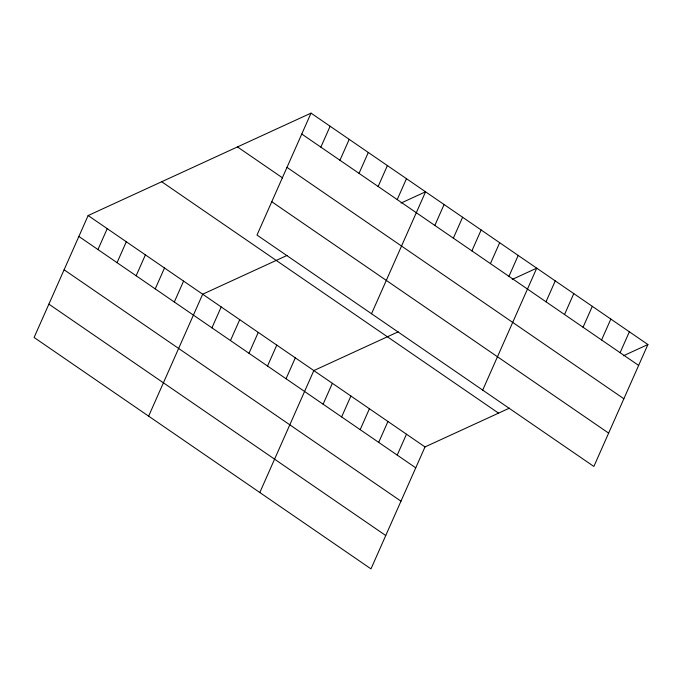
<?xml version="1.0" encoding="UTF-8"?>
<svg xmlns="http://www.w3.org/2000/svg" width="682" height="682" viewBox="0 0 682 682"><rect width="100%" height="100%" fill="white"/><g stroke="black" fill="none" stroke-linecap="round" stroke-linejoin="round"><path stroke-width="1.02" d="M311.026 113.127L256.995 235.068L593.86 466.462L647.9 344.521L311.026 113.127L88.14 215.538L34.1 337.479L370.974 568.873L425.005 446.932L509.386 408.16M97.961 249.552L107.227 228.649M117.057 262.664L126.315 241.76M136.144 275.775L145.402 254.872M155.232 288.887L164.498 267.983M174.319 301.998L183.586 281.095M148.633 416.148L202.673 294.206L287.054 255.443M211.94 327.837L221.198 306.934M230.465 340.565L239.732 319.662M320.855 147.142L330.122 126.238M248.998 353.293L258.256 332.39M339.943 160.253L349.21 139.358M267.523 366.021L276.781 345.118M359.03 173.364L368.297 152.47M286.048 378.749L295.315 357.845M378.126 186.476L387.385 165.581M259.808 492.515L313.839 370.573L398.22 331.802M397.214 199.596L406.472 178.693M323.106 404.196L332.373 383.293M371.528 313.746L425.568 191.804L401.05 203.065M341.631 416.924L350.898 396.02M434.835 225.427L444.093 204.532M360.164 429.651L369.422 408.748M453.359 238.154L462.618 217.26M378.689 442.379L387.956 421.476M471.884 250.882L481.151 229.979M397.214 455.107L406.481 434.204M490.418 263.61L499.676 242.707M508.942 276.338L518.201 255.435M482.694 390.104L536.734 268.162L512.216 279.424M546.001 301.794L555.259 280.89M564.526 314.513L573.792 293.618M583.05 327.241L592.317 306.346M601.584 339.968L610.842 319.065M620.109 352.696L629.375 331.793M623.382 355.791L647.9 344.521M301.768 134.03L638.642 365.424M286.994 167.371L623.86 398.765M237.472 146.92L282.595 177.917M271.768 201.727L608.642 433.121M161.694 181.744L498.559 413.139M88.14 215.538L425.005 446.932M78.873 236.441L415.747 467.835M64.099 269.782L400.973 501.176M48.874 304.138L385.748 535.523"/></g></svg>
